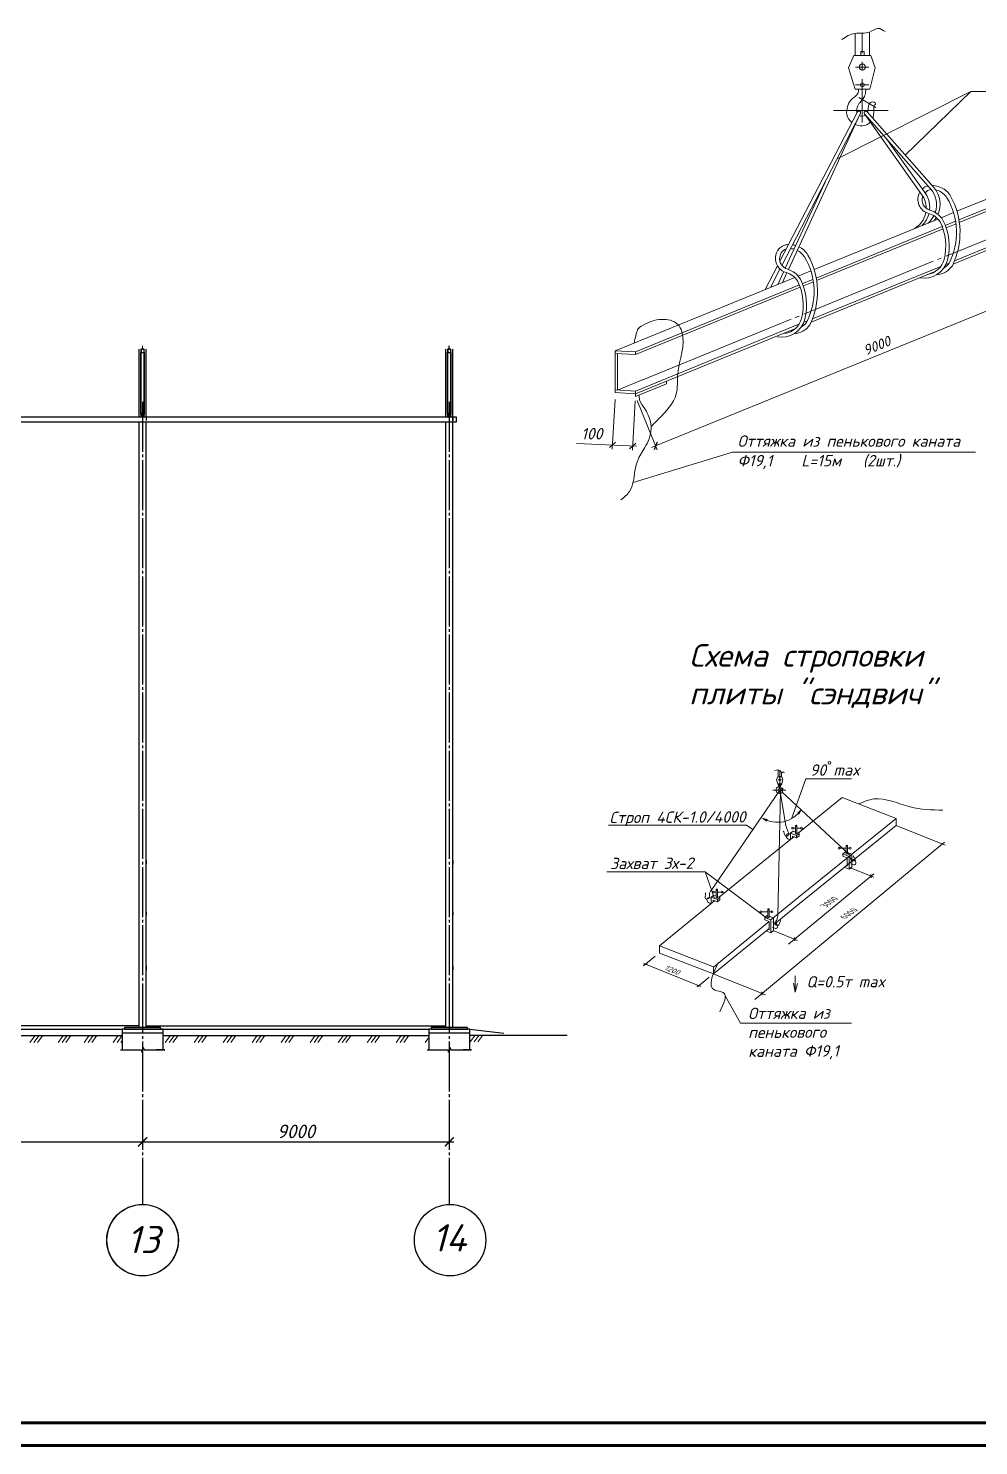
# Model space of a CAD drawing. Header units: millimetres. Extents: x -345369 to 252202, y 74562 to 424723.
# Drawn here: x -39594 to -18678, y 277053 to 308249 of the extents above; entities that cross this region are included whole.
import ezdxf

# ---------------------------------------------------------------- set-up
doc = ezdxf.new("R2010")
doc.units = ezdxf.units.MM
for name, pattern in [('CENTER', [50.8, 31.75, -6.35, 6.35, -6.35]), ('HIDDEN2', [4.7625, 3.175, -1.5875]), ('JIS_08_11', [12.8, 11, -0.6, 0.6, -0.6])]:
    doc.linetypes.add(name, pattern=pattern)
for name, color, linetype, lineweight in [('FUNDAMENT', 30, 'Continuous', 50), ('kolonni', 150, 'Continuous', 35), ('S Stora', 5, 'Continuous', 30), ('колонны', 7, 'Continuous', 60)]:
    doc.layers.add(name, color=color, linetype=linetype, lineweight=lineweight)
doc.layers.add('PAMA', color=7, linetype='Continuous')
doc.layers.add('РАЗМЕРЫ', color=7, linetype='Continuous')
doc.styles.add('1000.', font='isocpeur.TTF', dxfattribs={"height": 1000})
doc.styles.add('700.', font='isocpeur.TTF', dxfattribs={"height": 700})
doc.styles.get("Standard").update_dxf_attribs({"font": 'isocpeur.TTF', "oblique": 15})
doc.dimstyles.new('ss50', dxfattribs={"dimtxt": 125, "dimasz": 150, "dimexe": 100, "dimexo": 100, "dimgap": 31.25, "dimtad": 1, "dimdec": 0, "dimdsep": 46, "dimtxsty": 'Standard', "dimblk": 'OBLIQUE', "dimcen": 125, "dimdle": 100, "dimadec": 0, "dimazin": 0, "dimtfac": 1, "dimtdec": 0, "dimtmove": 1, "dimatfit": 3, "dimfxl": 1, "dimarcsym": 0})

# ---------------------------------------------------------------- blocks, each defined once
blk = doc.blocks.new('54212')
at = {"layer": 'kolonni', "lineweight": 30, "ltscale": 10}
for p, q in [((-100, 45), (-100, -45)), ((-5, 50), (-95, 50)), ((0, -45), (0, 45)), ((-95, -50), (-5, -50))]:
    blk.add_line(p, q, dxfattribs=at)
for points in [[(-95, 40), (-95, -40)], [(-10, 45), (-90, 45)], [(-5, -40), (-5, 40)], [(-90, -45), (-10, -45)]]:
    blk.add_lwpolyline(points, dxfattribs=at)
for centre, start, end in [((-95, 45), 89.3615, 180.6385), ((-90, 40), 89.3615, 180.6385), ((-10, 40), 359.3615, 90.6385), ((-5, 45), 359.3615, 90.6385), ((-95, -45), 179.3615, 270.6385), ((-90, -40), 179.3615, 270.6385), ((-10, -40), 269.3615, 0.6385), ((-5, -45), 269.3615, 0.6385)]:
    blk.add_arc(centre, 5, start, end, dxfattribs=at)
blk = doc.blocks.new('_ArchTick')
at = {"color": 0, "linetype": 'ByBlock', "const_width": 0.15}
blk.add_lwpolyline([(-0.5, -0.5), (0.5, 0.5)], dxfattribs=at)
blk = doc.blocks.new('*D498')
at = {"color": 0, "lineweight": -2, "transparency": 16777216}
for p, q in [((-43929, 283741), (-36979, 283741)), ((-43829, 283743), (-43829, 283641)), ((-37079, 283743), (-37079, 283641))]:
    blk.add_line(p, q, dxfattribs=at)
at = {"layer": 'Defpoints', "color": 0, "transparency": 16777216}
for p in [(-43829, 284111), (-37079, 284111), (-37079, 283741)]:
    blk.add_point(p, dxfattribs=at)
at = {"color": 0, "lineweight": -2, "transparency": 16777216, "xscale": 200, "yscale": 200, "zscale": 200, "rotation": 180}
blk.add_blockref('_ArchTick', (-43829, 283741), dxfattribs=at)
at = {"color": 0, "lineweight": -2, "transparency": 16777216, "xscale": 200, "yscale": 200, "zscale": 200}
blk.add_blockref('_ArchTick', (-37079, 283741), dxfattribs=at)
at = {"color": 0, "transparency": 16777216, "insert": (-40454, 283971), "char_height": 300, "attachment_point": 5}
blk.add_mtext('9000', dxfattribs=at)
blk = doc.blocks.new('*D499')
at = {"color": 0, "lineweight": -2, "transparency": 16777216}
for p, q in [((-37179, 283740), (-30229, 283740)), ((-37079, 283741), (-37079, 283640)), ((-30329, 283741), (-30329, 283640))]:
    blk.add_line(p, q, dxfattribs=at)
at = {"layer": 'Defpoints', "color": 0, "transparency": 16777216}
for p in [(-37079, 284109), (-30329, 284109), (-30329, 283740)]:
    blk.add_point(p, dxfattribs=at)
at = {"color": 0, "lineweight": -2, "transparency": 16777216, "xscale": 200, "yscale": 200, "zscale": 200, "rotation": 180}
blk.add_blockref('_ArchTick', (-37079, 283740), dxfattribs=at)
at = {"color": 0, "lineweight": -2, "transparency": 16777216, "xscale": 200, "yscale": 200, "zscale": 200}
blk.add_blockref('_ArchTick', (-30329, 283740), dxfattribs=at)
at = {"color": 0, "transparency": 16777216, "insert": (-33704, 283970), "char_height": 300, "attachment_point": 5}
blk.add_mtext('9000', dxfattribs=at)
blk = doc.blocks.new('_OBLIQUE')
at = {"color": 0, "linetype": 'ByBlock'}
blk.add_line((-0.5, -0.5), (0.5, 0.5), dxfattribs=at)

msp = doc.modelspace()

# ---------------------------------------------------------------- linework, layer by layer
at = {"lineweight": 15, "ltscale": 10}
for p, q in [((-21398.865491, 308139.061397), (-21398.865491, 307653.787496)), ((-21077.665076, 308168.28396), (-21077.665076, 307653.787496)), ((-21545.445735, 307383.200074), (-21422.597883, 307653.787496)), ((-21422.597883, 307653.787496), (-21048.367203, 307653.787496)), ((-21398.865491, 307653.787496), (-21077.665076, 307653.787496)), ((-21271.274388, 307738.390891), (-21199.613219, 307738.390891)), ((-21271.274388, 307653.787496), (-21271.274388, 307738.390891)), ((-21199.613219, 307738.390891), (-21199.613219, 307653.787496)), ((-21048.367203, 307653.787496), (-20953.496185, 307383.873398)), ((-21394.733572, 306914.217882), (-21545.445735, 307383.200074)), ((-21390.32375, 307397.50568), (-21097.422741, 307397.50568)), ((-21075.666696, 306913.675138), (-20953.496185, 307383.873398)), ((-21390.32375, 307005.307496), (-21097.422741, 307005.307496)), ((-21394.733572, 306914.217882), (-21075.666696, 306913.675138)), ((-21871.873567, 306438.082809), (-20669.952518, 306438.082809)), ((-26674.554077, 301154.14582), (-26232.980164, 301129.517697)), ((-26674.554077, 301094.705529), (-26232.980164, 301070.077406)), ((-26674.554077, 300290.842615), (-26232.980164, 300266.214492)), ((-26674.554077, 300231.402324), (-26232.980164, 300206.774201)), ((-23127.278119, 291708.414062), (-23098.063161, 291772.763581)), ((-23091.436633, 291596.883458), (-23127.278119, 291708.414062)), ((-23098.063161, 291772.763581), (-23009.065808, 291772.763581)), ((-23092.419262, 291925.674913), (-23092.419262, 291772.763581)), ((-23092.419262, 291772.763581), (-23016.033257, 291772.763581)), ((-23090.387915, 291711.816137), (-23020.73191, 291711.816137)), ((-23062.076292, 291772.763581), (-23062.076292, 291792.883465)), ((-23062.076292, 291792.883465), (-23045.034252, 291792.883465)), ((-23054.22626, 291421.877157), (-23054.22626, 291914.14887)), ((-23045.034252, 291792.883465), (-23045.034252, 291772.763581)), ((-23016.033257, 291876.097166), (-23016.033257, 291772.763581)), ((-23015.558014, 291596.754386), (-22986.504137, 291708.574188)), ((-23009.065808, 291772.763581), (-22986.504137, 291708.574188)), ((-23204.907277, 291483.651799), (-22919.07344, 291483.651799)), ((-23091.436633, 291596.883458), (-23015.558014, 291596.754386)), ((-23090.387915, 291618.545858), (-23020.73191, 291618.545858)), ((-26821.571827, 290712.831834), (-23789.267335, 290712.831834)), ((-23789.267335, 290712.831834), (-23646.088164, 290614.490554)), ((-26864.756441, 289685.012801), (-24696.912522, 289685.012801)), ((-24696.912522, 289685.012801), (-24495.225837, 289099.347928)), ((-24696.912522, 289685.012801), (-23317.848093, 288651.231298))]:
    msp.add_line(p, q, dxfattribs=at)
at = {"linetype": 'CENTER', "lineweight": 15, "ltscale": 30}
msp.add_line((-21238.265284, 306178.322652), (-21238.265284, 308144.12175), dxfattribs=at)
at = {"lineweight": 15, "ltscale": 5}
for p, q in [((-18849.286682, 306860.300287), (-21794.533372, 305378.337051)), ((-21346.07992, 306409.151063), (-23052.097478, 303124.265924)), ((-21279.937172, 306373.093903), (-23008.088809, 303032.434408)), ((-21289.568216, 306354.760656), (-22864.158099, 302942.597951)), ((-21356.250932, 306389.769156), (-21357.088687, 306387.954017)), ((-21193.429441, 306368.406822), (-19734.998766, 304718.91929)), ((-21193.429441, 306368.406822), (-19928.684314, 304588.163199)), ((-21133.429004, 306413.958217), (-19659.56873, 304741.690149)), ((-20706.070508, 305817.203054), (-19877.306869, 304659.933491)), ((-22059.179617, 304866.754055), (-22934.517307, 302970.185388)), ((-23106.752382, 303019.02956), (-23376.339565, 302499.947605)), ((-23050.425862, 302950.593396), (-23258.721727, 302547.940328)), ((-19437.917226, 302984.420312), (-19421.342159, 302991.285929)), ((-22968.6247, 302896.285893), (-23099.393731, 302612.952443)), ((-22896.891319, 302871.664512), (-22996.996698, 302654.734477)), ((-22575.20851, 301684.911713), (-22558.633443, 301691.777331)), ((-19414.417098, 290273.187175), (-20493.48184, 290704.370411)), ((-23603.929513, 286871.137121), (-19427.473776, 290335.064708)), ((-22859.496581, 288090.444331), (-20985.326573, 289640.679461)), ((-20983.054016, 289565.012298), (-21517.683918, 289782.103153)), ((-21050.947469, 289627.219416), (-21040.924259, 289553.87256)), ((-22664.976197, 288173.796539), (-23199.606099, 288390.887393)), ((-22732.86965, 288236.003656), (-22722.84644, 288162.656801)), ((-25795.752365, 287824.04246), (-26056.906238, 287613.188863)), ((-26049.659048, 287644.017179), (-25974.056774, 287656.993636)), ((-24795.425906, 287156.535323), (-26048.753333, 287665.459199)), ((-24607.187741, 287365.821882), (-24868.341615, 287154.968285)), ((-23369.728663, 286974.875679), (-24521.781302, 287441.474876)), ((-24881.207181, 287169.557719), (-24805.604907, 287182.534177)), ((-23449.687063, 287039.207803), (-23439.663853, 286965.860947)), ((-21475.978903, 286355.403087), (-23916.35855, 286355.403087))]:
    msp.add_line(p, q, dxfattribs=at)
at = {"lineweight": 15}
for p, q in [((-21315.386272, 306728.537998), (-20938.775758, 306508.25296)), ((-19155.807261, 304222.091476), (-16399.923569, 305346.600867)), ((-19112.13569, 304035.103482), (-15958.349656, 305321.972743)), ((-19103.432515, 303979.21443), (-15958.349656, 305262.532452)), ((-19501.452917, 304081.054397), (-19228.240591, 304192.535817)), ((-19394.349607, 303237.754431), (-16727.0266, 304326.127564)), ((-19238.658569, 303060.733654), (-15958.349656, 304399.229248)), ((-19207.65678, 303132.8239), (-15958.177578, 304458.739753)), ((-22298.297905, 302939.83118), (-19574.261916, 304051.34545)), ((-22252.657031, 302753.646739), (-19479.858857, 303885.057906)), ((-19411.329276, 303913.020682), (-19183.911683, 304005.816042)), ((-19392.490049, 303861.26754), (-19175.521185, 303949.799405)), ((-22243.358024, 302698.00081), (-19461.465129, 303833.122982)), ((-22524.336022, 301960.596354), (-19677.838392, 303122.07981)), ((-22335.864543, 301856.391583), (-19513.460191, 303008.04403)), ((-19586.834991, 303159.212792), (-19502.206247, 303193.744662)), ((-19398.486441, 303054.957861), (-19327.270956, 303084.016592)), ((-26674.554077, 301154.14582), (-22725.121247, 302765.670399)), ((-26232.980164, 301129.517697), (-22623.653173, 302602.26566)), ((-22651.062993, 302795.889091), (-22370.925532, 302910.196239)), ((-22555.245126, 302630.178845), (-22324.382254, 302724.380015)), ((-22535.673339, 302578.724616), (-22315.318329, 302668.638163)), ((-22365.304404, 301784.938666), (-19620.126439, 302905.079697)), ((-26232.980164, 301070.077406), (-22604.49109, 302550.644256)), ((-26232.980164, 300266.214492), (-22632.35436, 301735.412028)), ((-26065.845799, 300515.520492), (-22806.853505, 301845.318062)), ((-22718.753935, 301881.266167), (-22629.773553, 301917.573677)), ((-22562.90949, 301704.307986), (-22514.145151, 301724.205763)), ((-22525.615664, 301778.965631), (-22452.258445, 301808.898274)), ((-26232.980164, 300206.774201), (-22707.556791, 301645.286174)), ((-26623.457747, 300287.992794), (-26059.756436, 300518.005192)), ((-26232.980164, 300148.314672), (-25549.403419, 300427.240982)), ((-24098.449231, 298922.752241), (-26285.489096, 298252.050203)), ((-23072.566722, 291552.726154), (-22983.003411, 291500.339254)), ((-22648.277282, 290535.008514), (-21679.388774, 291317.281525)), ((-21679.388774, 291317.281525), (-20493.459847, 290860.077072)), ((-22648.321383, 289120.258707), (-20493.459847, 290860.077072)), ((-22831.396914, 290387.159155), (-22747.65485, 290454.771843)), ((-22819.311471, 290533.028722), (-22763.083412, 290579.26907)), ((-22819.311471, 290533.028722), (-22684.246477, 290480.957881)), ((-22819.311471, 290533.028722), (-22819.311471, 290396.916847)), ((-22777.394353, 290466.237144), (-22777.394353, 290430.760401)), ((-22777.394353, 290466.237144), (-22684.246477, 290430.326372)), ((-22763.083412, 290579.26907), (-22712.397664, 290559.728481)), ((-22711.65689, 290647.095144), (-22752.523406, 290647.095144)), ((-22712.397664, 290700.078909), (-22712.397664, 290526.44621)), ((-22684.246477, 290480.957881), (-22628.018418, 290527.198229)), ((-22684.246477, 290480.957881), (-22684.246477, 290430.326372)), ((-22684.246477, 290430.326372), (-22628.018418, 290476.56672)), ((-22682.936953, 290700.078909), (-22682.936953, 290526.44621)), ((-22682.936953, 290647.095144), (-22642.070437, 290647.095144)), ((-22682.936953, 290548.370661), (-22628.018418, 290527.198229)), ((-22595.750958, 290647.095144), (-22682.196179, 290647.095144)), ((-22629.048002, 288980.038225), (-20493.459847, 290704.361504)), ((-22628.018418, 290527.198229), (-22628.018418, 290476.56672)), ((-23266.722987, 290035.680286), (-22777.394353, 290430.760401)), ((-21933.475347, 289697.41981), (-21356.613856, 290163.17327)), ((-21730.214492, 290205.6127), (-21595.607617, 290205.6127)), ((-21595.607617, 290258.596464), (-21595.607617, 290084.963765)), ((-21566.146907, 290258.596464), (-21566.146907, 290084.963765)), ((-21566.146907, 290205.6127), (-21525.28039, 290205.6127)), ((-21356.613856, 290163.17327), (-21447.538859, 290089.761133)), ((-24391.724146, 289127.363141), (-23266.722987, 290035.680286)), ((-21865.155523, 289596.838706), (-21356.613856, 290007.457678)), ((-21664.038491, 290076.710171), (-21607.810432, 290122.950519)), ((-21664.038491, 290076.710171), (-21528.973496, 290024.639329)), ((-21664.038491, 290076.710171), (-21664.038491, 290026.078662)), ((-21664.038491, 290026.078662), (-21570.890615, 289990.167889)), ((-21607.810432, 290122.950519), (-21595.607617, 290118.246037)), ((-21595.340198, 289818.067126), (-21570.890615, 289808.641217)), ((-21570.890615, 289990.167889), (-21570.890615, 289808.641217)), ((-21566.146907, 290106.888216), (-21472.745437, 290070.879678)), ((-21528.973496, 290024.639329), (-21528.973496, 289741.849639)), ((-21472.745437, 290070.879678), (-21472.745437, 289788.089987)), ((-21447.538859, 289934.045542), (-21356.613856, 290007.457678)), ((-21637.464045, 289783.675385), (-21528.973496, 289741.849639)), ((-21528.757013, 289742.027669), (-21472.528954, 289788.268017)), ((-24455.103753, 289239.449771), (-24495.970269, 289239.449771)), ((-24455.844527, 289292.433535), (-24455.844527, 289118.800837)), ((-24426.383817, 289292.433535), (-24426.383817, 289118.800837)), ((-24426.383817, 289239.449771), (-24385.5173, 289239.449771)), ((-24339.197821, 289239.449771), (-24425.643043, 289239.449771)), ((-25702.191666, 288052.254305), (-24491.101714, 289047.126469)), ((-24562.758335, 289125.383349), (-24506.530275, 289171.623697)), ((-24562.758335, 289125.383349), (-24562.758335, 288989.271473)), ((-24562.758335, 289125.383349), (-24427.69334, 289073.312508)), ((-24520.841216, 289058.591771), (-24427.69334, 289022.680999)), ((-24520.841216, 289058.591771), (-24520.841216, 289023.115027)), ((-24506.530275, 289171.623697), (-24455.844527, 289152.083108)), ((-24427.69334, 289073.312508), (-24371.465281, 289119.552856)), ((-24427.69334, 289073.312508), (-24427.69334, 289022.680999)), ((-24427.69334, 289022.680999), (-24371.465281, 289068.921347)), ((-24426.383817, 289140.725287), (-24371.465281, 289119.552856)), ((-24371.465281, 289119.552856), (-24371.465281, 289068.921347)), ((-23250.315595, 288625.195877), (-22648.321383, 289120.258707)), ((-23194.087536, 288518.71537), (-22629.048002, 288980.038225)), ((-24516.262739, 287584.11714), (-23292.232714, 288590.724438)), ((-23451.556591, 288806.169248), (-23316.949716, 288806.169248)), ((-23385.38059, 288677.266719), (-23329.152531, 288723.507067)), ((-23385.38059, 288677.266719), (-23385.38059, 288626.63521)), ((-23385.38059, 288677.266719), (-23250.315595, 288625.195877)), ((-23385.38059, 288626.63521), (-23292.232714, 288590.724438)), ((-23329.152531, 288723.507067), (-23316.949716, 288718.802585)), ((-23316.949716, 288859.153012), (-23316.949716, 288685.520314)), ((-23292.232714, 288590.724438), (-23292.232714, 288409.197765)), ((-23287.489006, 288859.153012), (-23287.489006, 288685.520314)), ((-23287.489006, 288806.169248), (-23246.622489, 288806.169248)), ((-23287.489006, 288707.444764), (-23194.087536, 288671.436226)), ((-23250.315595, 288625.195877), (-23250.315595, 288342.406187)), ((-23194.087536, 288671.436226), (-23194.087536, 288388.646536)), ((-24516.262739, 287439.234019), (-23292.232714, 288438.585377)), ((-23358.806144, 288384.231933), (-23250.315595, 288342.406187)), ((-23316.682297, 288418.623674), (-23292.232714, 288409.197765)), ((-23250.099112, 288342.584217), (-23193.871053, 288388.824565)), ((-25702.191666, 288052.254305), (-25702.191666, 287896.438472)), ((-25702.191666, 288052.254305), (-24516.262739, 287595.049852)), ((-25702.191666, 287896.438472), (-24516.262739, 287439.234019)), ((-24516.262739, 287595.049852), (-24516.262739, 287439.234019))]:
    msp.add_line(p, q, dxfattribs=at)
at = {"linetype": 'Continuous', "lineweight": 15, "ltscale": 10}
for p, q in [((-18849.286682, 306860.300287), (-20292.11861, 305459.392487)), ((-15159.99356, 306860.300287), (-18849.286682, 306860.300287)), ((-18746.264254, 298922.752241), (-24098.449231, 298922.752241))]:
    msp.add_line(p, q, dxfattribs=at)
at = {"lineweight": 15, "ltscale": 100}
for p, q in [((-25875.500403, 299022.090432), (-15425.877113, 303285.949445)), ((-26675.636946, 301094.765924), (-26675.636946, 300290.903011)), ((-26674.554077, 301094.705529), (-26674.554077, 301154.14582)), ((-26623.457747, 301091.855708), (-26623.457747, 300287.992794)), ((-26232.980164, 301070.077406), (-26232.980164, 301129.517697)), ((-25549.403419, 300427.240982), (-25549.403419, 300485.700511)), ((-26674.554077, 300231.402324), (-26674.554077, 300290.842615)), ((-26232.980164, 300206.774201), (-26232.980164, 300266.214492)), ((-26232.980164, 300148.314672), (-26232.980164, 300206.774201)), ((-26679.816495, 300078.589433), (-26740.594123, 298988.867136)), ((-26238.242581, 300053.96131), (-26299.020209, 298964.239012)), ((-26197.278181, 300060.818281), (-25752.302029, 298970.296024)), ((-27527.954528, 299113.111039), (-26199.40443, 299053.329957))]:
    msp.add_line(p, q, dxfattribs=at)
at = {"lineweight": 35}
for p, q in [((-37116.729122, 299759.897142), (-37116.729122, 301115.198891)), ((-37041.729122, 299748.359209), (-37041.729122, 301115.282469)), ((-30366.729122, 299759.897142), (-30366.729122, 301115.198891)), ((-30291.729122, 299748.359209), (-30291.729122, 301115.282469))]:
    msp.add_line(p, q, dxfattribs=at)
at = {"lineweight": 20}
for p, q in [((-37079.229122, 301186.49068), (-37079.229122, 301257.74068)), ((-30329.229122, 301186.49068), (-30329.229122, 301257.74068))]:
    msp.add_line(p, q, dxfattribs=at)
at = {"lineweight": 25}
msp.add_line((-30329.229122, 301186.49068), (-30329.229122, 301257.74068), dxfattribs=at)
at = {"ltscale": 10}
for p, q in [((-37115.791622, 300487.524928), (-37115.791622, 300412.524928)), ((-30366.729122, 300487.524928), (-30366.729122, 300412.524928))]:
    msp.add_line(p, q, dxfattribs=at)
at = {"lineweight": 15, "ltscale": 0.1}
for p, q in [((-22480.120827, 291729.523697), (-22797.778288, 290853.255217)), ((-21476.428205, 291729.523697), (-22480.120827, 291729.523697)), ((-23423.922855, 290859.471353), (-23325.258436, 290833.034301)), ((-23423.922855, 290859.471353), (-23347.335272, 290799.540584)), ((-22583.318412, 291049.673749), (-22660.911504, 290978.420978)), ((-22583.318412, 291049.673749), (-22637.469754, 290955.880872))]:
    msp.add_line(p, q, dxfattribs=at)
at = {"lineweight": 15, "ltscale": 50}
for p, q in [((-23067.564296, 291456.787581), (-24568.543877, 289271.448813)), ((-23040.72552, 291457.392461), (-23100.769084, 288713.516811)), ((-22922.845734, 290698.265554), (-23041.835373, 291406.67433)), ((-23002.432411, 291438.388083), (-21531.946184, 290074.560877)), ((-22716.216984, 287038.405323), (-22716.216984, 287392.487178)), ((-22716.216984, 287038.405323), (-22756.006605, 287229.875972)), ((-22667.621215, 287227.097743), (-22716.216984, 287038.405323))]:
    msp.add_line(p, q, dxfattribs=at)
at = {"lineweight": 15, "ltscale": 0.2}
msp.add_line((-20493.459847, 290860.077072), (-20493.448815, 290704.370411), dxfattribs=at)
at = {"lineweight": 15, "ltscale": 80}
for p, q in [((-22847.53953, 290518.812696), (-22819.311471, 290507.930093)), ((-22844.051257, 290397.356307), (-22826.92861, 290390.766829)), ((-21496.131001, 289981.087985), (-21449.557063, 289963.132599)), ((-21492.642728, 289859.631596), (-21444.494743, 289841.10233)), ((-24590.986393, 289111.167323), (-24562.758335, 289100.28472)), ((-24587.498121, 288989.710934), (-24570.375473, 288983.121455)), ((-23217.4731, 288581.644533), (-23170.899162, 288563.689147)), ((-23213.984827, 288460.188144), (-23165.836842, 288441.658878))]:
    msp.add_line(p, q, dxfattribs=at)
at = {"lineweight": 15, "ltscale": 0.3}
msp.add_line((-23916.35855, 286355.403087), (-24257.359529, 286956.192078), dxfattribs=at)
at = {"lineweight": 30}
for p, q in [((-37154.229122, 286292.318705), (-43754.229122, 286292.318705)), ((-43529.229122, 286217.318705), (-37529.229122, 286217.318705)), ((-43379.229122, 286078.423426), (-37529.229122, 286078.423426)), ((-37379.229122, 286217.318705), (-37378.291622, 286217.318705)), ((-37379.229122, 286217.318705), (-37378.291622, 286217.318705)), ((-37003.291622, 286292.318705), (-30404.229122, 286292.318705)), ((-36778.291622, 286217.318705), (-32878.291622, 286217.318705)), ((-36778.291622, 286217.318705), (-30779.229122, 286217.318705)), ((-36629.229122, 286078.423426), (-30779.229122, 286078.423426)), ((-29879.229122, 286091.461588), (-27735.932477, 286091.461588))]:
    msp.add_line(p, q, dxfattribs=at)
at = {"color": 1, "linetype": 'JIS_08_11', "ltscale": 100}
for points in [[(-37079.229122, 300027.149453), (-37079.229122, 282368.637969)], [(-30329.229122, 300027.149453), (-30329.229122, 282368.637969)]]:
    msp.add_lwpolyline(points, dxfattribs=at)
at = {"lineweight": 25}
msp.add_lwpolyline([(-58674.613003, 299698.375944), (-30179.229122, 299698.375944), (-30179.229122, 299580.958831), (-58674.613003, 299580.958831)], dxfattribs=at)
at = {"lineweight": 30}
for points in [[(-37529.229122, 286142.318705), (-36629.229122, 286142.318705), (-36629.229122, 286217.318705), (-37529.229122, 286217.318705)], [(-30779.229122, 286142.318705), (-29879.229122, 286142.318705), (-29879.229122, 286217.318705), (-30779.229122, 286217.318705)]]:
    msp.add_lwpolyline(points, close=True, dxfattribs=at)
for points in [[(-36629.229122, 285767.318705), (-36629.229122, 286217.318705), (-37529.229122, 286217.318705), (-37529.229122, 285767.318705)], [(-36780.166622, 286217.318705), (-37380.166622, 286217.318705)], [(-36780.166622, 286217.318705), (-37380.166622, 286217.318705)], [(-36780.166622, 286217.318705), (-37380.166622, 286217.318705)], [(-36779.229122, 286217.318705), (-37379.229122, 286217.318705)], [(-36779.229122, 286217.318705), (-37379.229122, 286217.318705)], [(-36779.229122, 286217.318705), (-37379.229122, 286217.318705)], [(-36778.291622, 286217.318705), (-37378.291622, 286217.318705)], [(-36778.291622, 286217.318705), (-37378.291622, 286217.318705)], [(-36778.291622, 286217.318705), (-37378.291622, 286217.318705)], [(-29879.229122, 285767.318705), (-29879.229122, 286217.318705), (-30779.229122, 286217.318705), (-30779.229122, 285767.318705)], [(-30029.229122, 286217.318705), (-30629.229122, 286217.318705)]]:
    msp.add_lwpolyline(points, dxfattribs=at)
for points in [[(-37566.729122, 285767.318705), (-37110.166622, 285767.318705), (-37093.291622, 285711.068705), (-37065.166622, 285823.568705), (-37048.291622, 285767.318705), (-36591.729122, 285767.318705)], [(-30816.729122, 285767.318705), (-30360.166622, 285767.318705), (-30343.291622, 285711.068705), (-30315.166622, 285823.568705), (-30298.291622, 285767.318705), (-29841.729122, 285767.318705)]]:
    msp.add_lwpolyline(points)
at = {"lineweight": 15, "ltscale": 10}
for centre, radius in [((-21238.265284, 307397.50568), 65.913856), ((-21238.265284, 307005.307496), 42.570022), ((-23054.22626, 291711.816137), 15.675248), ((-23054.22626, 291618.545858), 10.123754)]:
    msp.add_circle(centre, radius, dxfattribs=at)
at = {"lineweight": 15, "ltscale": 0.1}
msp.add_circle((-21962.17541, 292082.033051), 28.087264, dxfattribs=at)
at = {"lineweight": 15}
for centre in [(-22772.243907, 290647.095144), (-22576.030457, 290647.095144), (-24515.690771, 289239.449771), (-24319.47732, 289239.449771)]:
    msp.add_circle(centre, 19.720501, dxfattribs=at)
at = {"lineweight": 15, "ltscale": 0.2}
for centre in [(-21749.934993, 290205.6127), (-21505.559889, 290205.6127), (-23471.277092, 288806.169248), (-23226.901988, 288806.169248)]:
    msp.add_circle(centre, 19.720501, dxfattribs=at)
at = {"color": 0, "linetype": 'ByBlock', "lineweight": 25}
for centre in [(-37081.104122, 281576.623382), (-37081.104122, 281576.623382), (-37077.354122, 281576.623382), (-30311.260136, 281576.623382), (-30311.260136, 281576.623382)]:
    msp.add_circle(centre, 786.312554, dxfattribs=at)
at = {"lineweight": 15, "ltscale": 5}
for centre, radius, start, end in [((-21312.656114, 306391.768979), 37.673434, 330.2834595767, 152.5232672032), ((-21163.874453, 306391.768979), 37.673434, 36.0852962527, 218.3251038354), ((-19706.751586, 304313.954211), 477.128119, 81.4734500107, 89.5600954236), ((-19706.751586, 304313.954211), 477.128119, 63.8064318861, 81.4734500107), ((-19699.204494, 304483.575483), 316.663782, 148.9351390946, 256.3313337294), ((-20342.814713, 304288.719039), 511.048718, 0.2178648565, 35.8694623002), ((-19691.500112, 304472.115421), 229.348639, 159.1508904906, 254.8929857498), ((-19699.204494, 304483.575483), 316.663782, 111.041006004, 133.251383193), ((-20313.8139, 304309.665094), 559.666273, 354.1216356313, 38.7447678458), ((-19691.500112, 304472.115421), 229.348639, 96.9880679798, 135.8780896722), ((-19706.751586, 304313.954211), 477.128119, 100.2938842855, 102.8541391997), ((-20144.731768, 304369.467325), 538.514446, 341.2949772775, 40.4601079149), ((-20070.59144, 304382.076666), 546.133249, 335.2905382004, 41.1834469142), ((-19710.335674, 304302.073496), 400.258522, 74.6178574082, 77.1166550544), ((-19710.335674, 304302.073496), 400.258522, 32.9948499263, 74.6178574082), ((-19706.751586, 304313.954211), 477.128119, 30.8596924554, 63.8064318861), ((-20636.255739, 303759.638779), 1473.06025, 332.4517105798, 31.0780279587), ((-20746.6626, 303751.948933), 1658.87152, 334.0088597306, 29.0989825289), ((-20342.814713, 304288.719039), 511.048718, 295.6154868202, 349.9711699182), ((-20313.8139, 304309.665094), 559.666273, 314.28923777, 346.0579655613), ((-20340.831854, 304289.727706), 508.850998, 343.1299780171, 349.8343757433), ((-19909.437114, 303736.173667), 460.082239, 33.4392288858, 72.8843529689), ((-19919.022218, 303734.885084), 542.399589, 32.9474685607, 71.9846768282), ((-20144.731768, 304369.467325), 538.514446, 310.9035281505, 333.0821972173), ((-20070.59144, 304382.076666), 546.133249, 317.5015439133, 327.2444632495), ((-20594.462492, 303461.075422), 1192.519355, 345.5245635544, 26.3137533868), ((-20575.889694, 303459.790802), 1249.647266, 345.3914476755, 27.1421706785), ((-22836.495778, 303184.066884), 316.663782, 111.041006004, 256.3313337294), ((-22821.565214, 303178.283576), 236.776331, 111.9219748366, 253.5626972054), ((-22844.04287, 303014.445612), 477.128119, 92.0968866209, 102.8541391997), ((-22847.626957, 303002.564897), 400.258522, 74.6178574082, 85.6240479852), ((-22844.04287, 303014.445612), 477.128119, 72.8850344791, 81.4734500107), ((-22847.626957, 303002.564897), 400.258522, 32.9948499263, 63.7801157616), ((-22844.04287, 303014.445612), 477.128119, 30.8596924554, 63.8064318861), ((-23883.953883, 302452.440334), 1658.87152, 334.0088597306, 29.0989825289), ((-23056.313502, 302435.376485), 542.399589, 32.9474685607, 71.9846768282), ((-23773.547022, 302460.13018), 1473.06025, 332.4517105798, 31.0780279587), ((-19873.304967, 303274.093644), 522.946579, 258.6367228855, 345.664512169), ((-19873.304967, 303274.093644), 447.516101, 278.5084585586, 345.664512169), ((-19636.087865, 303284.738677), 460.730083, 273.8305133154, 325.6808509237), ((-19558.169543, 303225.729032), 271.450366, 295.8144747837, 327.1176287822), ((-23046.728397, 302436.665068), 460.082239, 33.4392288858, 72.8843529689), ((-23731.753776, 302161.566823), 1192.519355, 345.5245635544, 26.3137533868), ((-23713.180977, 302160.282203), 1249.647266, 345.3914476755, 27.1421706785), ((-23010.596251, 301974.585046), 522.946579, 258.6367228855, 345.664512169), ((-23010.596251, 301974.585046), 447.516101, 278.5084585586, 345.664512169), ((-22773.379149, 301985.230078), 460.730083, 273.8305133154, 325.6808509237), ((-22695.460827, 301926.220433), 271.450366, 295.8144747837, 327.1176287822)]:
    msp.add_arc(centre, radius, start, end, dxfattribs=at)
at = {"lineweight": 15, "ltscale": 0.1}
msp.add_arc((-23105.409551, 291404.431323), 631.214777, 238.6359839021, 325.8041439538, dxfattribs=at)
at = {"lineweight": 15, "ltscale": 80}
for centre, major_axis in [((-22851.093181, 290459.511292), (50.795106, -50.795106)), ((-21442.515138, 289900.977614), (-50.795106, 50.795106)), ((-24594.540045, 289051.865918), (50.795106, -50.795106)), ((-23163.857238, 288501.534162), (-50.795106, 50.795106))]:
    msp.add_ellipse(centre, major_axis=major_axis, ratio=0.7409678341, start_param=2.1610054808, end_param=5.4617042082, dxfattribs=at)
at = {"lineweight": 15}
for centre in [(-22697.667309, 290700.078909), (-21580.877262, 290258.596464), (-24441.114172, 289292.433535), (-23302.219361, 288859.153012)]:
    msp.add_ellipse(centre, major_axis=(14.730355, 0), ratio=0.6163488017, dxfattribs=at)
for centre in [(-22697.667309, 290526.44621), (-21580.877262, 290084.963765), (-24441.114172, 289118.800837), (-23302.219361, 288685.520314)]:
    msp.add_ellipse(centre, major_axis=(14.730355, 0), ratio=0.6163488017, start_param=3.1415926536, end_param=6.2831853072, dxfattribs=at)
at = {"lineweight": 15, "ltscale": 50}
msp.add_spline([(-21689.210744, 308006.509324), (-21398.865491, 308139.061397), (-21077.665076, 308168.28396), (-20887.955855, 308249.167412), (-20738.486085, 308177.976776)], degree=3, dxfattribs=at)
at = {"lineweight": 15, "ltscale": 10}
for points in [[(-21565.907794, 306529.471884), (-21485.753206, 306674.768131), (-21335.655745, 306817.427701), (-21322.196944, 306913.675138)], [(-21305.446152, 306600.109941), (-21238.265284, 306679.509313), (-21180.522481, 306775.455103), (-21159.191429, 306913.675138)], [(-20984.721817, 306508.25296), (-20981.178874, 306533.250026), (-20947.279291, 306595.637635), (-20977.312657, 306625.849695), (-21089.683695, 306581.850608), (-21107.106489, 306503.735859)], [(-23163.777122, 291914.14887), (-23054.22626, 291914.14887), (-23016.033257, 291876.097166), (-22992.502471, 291869.792111), (-22976.587896, 291878.980395), (-22951.575344, 291872.278302)], [(-23132.144286, 291505.385415), (-23135.49845, 291462.728432), (-23095.994829, 291413.664034), (-23020.698267, 291416.25188), (-22997.766591, 291449.7542), (-22993.930035, 291500.339254)], [(-23132.144286, 291505.385415), (-23113.08239, 291539.938919), (-23077.38709, 291573.865383), (-23074.186396, 291596.754386)], [(-23070.202821, 291522.184144), (-23083.102226, 291492.986281), (-23076.163248, 291461.969778), (-23037.834879, 291458.932133), (-23023.034842, 291499.265023)], [(-23070.202821, 291522.184144), (-23054.22626, 291541.066439), (-23040.494204, 291563.883706), (-23035.421378, 291596.754386)], [(-22993.930035, 291500.339254), (-22993.087473, 291506.28391), (-22985.025672, 291521.120567), (-22992.168032, 291528.305422), (-23018.891455, 291517.841817), (-23023.034842, 291499.265023)]]:
    msp.add_spline(points, degree=3, dxfattribs=at)
for points, knots in [([(-21565.907794, 306529.471884), (-21578.271912, 306468.660627), (-21604.84358, 306337.971439), (-21525.241632, 306221.427603), (-21466.720603, 306176.861081)], [0, 0, 0, 0, 4.3937665946, 9.4426233097, 9.4426233097, 9.4426233097, 9.4426233097]), ([(-21305.446152, 306600.109941), (-21328.260543, 306561.808933), (-21365.25318, 306499.705356), (-21364.907803, 306416.902744), (-21356.21104, 306389.643899)], [0, 0, 0, 0, 3.2777534706, 5.3147481767, 5.3147481767, 5.3147481767, 5.3147481767]), ([(-21009.039963, 306272.824199), (-21006.010878, 306280.321425), (-20978.82228, 306355.861633), (-20981.928034, 306436.086566), (-20984.721817, 306508.25296)], [22.185632406, 22.185632406, 22.185632406, 22.185632406, 22.7673302771, 27.9765913414, 27.9765913414, 27.9765913414, 27.9765913414]), ([(-21391.652561, 306133.542169), (-21293.880886, 306092.684033), (-21158.200873, 306096.893157), (-21073.569035, 306174.144664), (-21063.155003, 306185.56036)], [11.4160293785, 11.4160293785, 11.4160293785, 11.4160293785, 18.5984232643, 19.7157729034, 19.7157729034, 19.7157729034, 19.7157729034]), ([(-21302.924796, 306328.656931), (-21261.540344, 306309.741081), (-21204.27531, 306312.081794), (-21169.033283, 306334.330567), (-21168.88049, 306334.427664)], [7.3327350987, 7.3327350987, 7.3327350987, 7.3327350987, 10.4895257385, 10.5033091646, 10.5033091646, 10.5033091646, 10.5033091646])]:
    msp.add_open_spline(points, degree=3, knots=knots, dxfattribs=at)
msp.add_open_spline([(-21122.945227, 306402.063137), (-21113.815464, 306432.473607), (-21110.460976, 306468.104733), (-21107.106489, 306503.735859)], degree=3, dxfattribs=at)
at = {"lineweight": 15}
for points, knots in [([(-25886.348767, 299487.622711), (-25831.653593, 299542.154551), (-25619.209603, 299753.964131), (-25272.02194, 300111.197735), (-25349.784066, 300816.098576), (-25083.48103, 301338.776417), (-25318.279336, 301806.566844), (-25696.15261, 301882.175843), (-25980.163045, 301768.594447), (-26182.618548, 301645.465181), (-26201.254759, 301580.495592), (-26262.662502, 301322.21385)], [0, 0, 0, 0, 742.9558917235, 2885.7484955195, 4289.7275773529, 7250.3116484526, 7828.9102629026, 9002.6262767018, 10414.4607546011, 10813.4892791364, 11098.1474045053, 11098.1474045053, 11098.1474045053, 11098.1474045053]), ([(-26147.207578, 300183.313274), (-26150.005278, 300144.793821), (-26149.608918, 300030.890015), (-25977.193862, 299829.521593), (-25834.505993, 299481.806254), (-25966.480177, 299077.400142), (-26183.117428, 298796.847087), (-26261.627171, 298444.631841), (-26286.894785, 298088.457115), (-26479.963413, 297928.82921), (-26550.080211, 297870.857089)], [187.8785758284, 187.8785758284, 187.8785758284, 187.8785758284, 547.0695387981, 1273.7620876357, 2577.7988387142, 3968.6420256628, 5075.039370902, 5915.411685157, 7390.1934361029, 8231.2299306477, 8231.2299306477, 8231.2299306477, 8231.2299306477])]:
    msp.add_open_spline(points, degree=3, knots=knots, dxfattribs=at)
at = {"lineweight": 15, "ltscale": 0.1}
for points in [[(-21319.095445, 291178.379681), (-20980.142508, 291286.890268), (-20188.664428, 291112.302448), (-19466.08627, 291040.226989)], [(-24410.479253, 287685.876367), (-24483.185712, 287081.371965), (-24303.585164, 287028.859813), (-24376.678889, 286600.622796)]]:
    msp.add_spline(points, degree=3, dxfattribs=at)
at = {"lineweight": 15, "ltscale": 80}
for points in [[(-22922.845734, 290698.265554), (-22894.428762, 290618.017643), (-22878.734073, 290577.750069), (-22860.612888, 290546.3416), (-22855.304027, 290516.093027), (-22874.549434, 290479.865171), (-22915.177709, 290467.595593), (-22952.406328, 290511.339692), (-22966.749237, 290561.572108), (-22981.071917, 290578.738773)], [(-21531.946184, 290074.560877), (-21512.189547, 290040.425271), (-21500.808225, 289974.084263), (-21476.570131, 289929.393465), (-21431.024969, 289923.587917), (-21408.600138, 289934.200209), (-21397.616242, 289970.665063), (-21408.997565, 289996.446687), (-21433.280369, 290015.404098), (-21432.520289, 290037.397646)], [(-24568.543877, 289271.448813), (-24599.633814, 289217.175733), (-24604.443921, 289174.226185), (-24602.989412, 289137.994242), (-24612.341631, 289108.741958), (-24646.215171, 289085.602672), (-24687.892838, 289093.613374), (-24700.53635, 289149.646024), (-24689.899594, 289200.791641), (-24694.607112, 289222.647368)], [(-23100.769084, 288713.516811), (-23114.664562, 288650.992053), (-23130.771117, 288610.887444), (-23149.213247, 288579.666343), (-23154.831838, 288549.473768), (-23135.95873, 288513.050574), (-23095.458336, 288500.365253), (-23057.783352, 288543.72551), (-23042.926379, 288593.808291), (-23028.428515, 288610.827265)]]:
    msp.add_spline(points, degree=3, dxfattribs=at)
at = {"layer": 'FUNDAMENT', "lineweight": 25, "ltscale": 10}
for points in [[(-36588.720594, 285767.318705), (-36776.220594, 285767.318705)], [(-29838.720594, 285767.318705), (-30026.220594, 285767.318705)]]:
    msp.add_lwpolyline(points, dxfattribs=at)
at = {"layer": 'kolonni', "lineweight": 30, "ltscale": 10}
for p, q in [((-37154.229122, 299695.524928), (-37154.229122, 301186.49068)), ((-37004.229122, 299695.524928), (-37004.229122, 301186.49068)), ((-30404.229122, 299695.524928), (-30404.229122, 301186.49068)), ((-30254.229122, 286254.818705), (-30254.229122, 301186.49068)), ((-37155.166622, 299695.524928), (-37005.166622, 299695.524928)), ((-37155.166622, 299695.524928), (-37005.166622, 299695.524928)), ((-37155.166622, 299695.524928), (-37005.166622, 299695.524928)), ((-37155.166622, 286254.818705), (-37155.166622, 299578.107815)), ((-37155.166622, 286254.818705), (-37155.166622, 299578.107815)), ((-37155.166622, 286254.818705), (-37155.166622, 299578.107815)), ((-37154.229122, 299695.524928), (-37004.229122, 299695.524928)), ((-37154.229122, 299695.524928), (-37004.229122, 299695.524928)), ((-37154.229122, 299695.524928), (-37004.229122, 299695.524928)), ((-37154.229122, 286254.818705), (-37154.229122, 299578.107815)), ((-37153.291622, 299695.524928), (-37003.291622, 299695.524928)), ((-37153.291622, 299695.524928), (-37003.291622, 299695.524928)), ((-37153.291622, 299695.524928), (-37003.291622, 299695.524928)), ((-37004.229122, 286254.818705), (-37004.229122, 299578.107815)), ((-37003.291622, 286254.818705), (-37003.291622, 299578.107815)), ((-37003.291622, 286254.818705), (-37003.291622, 299578.107815)), ((-37003.291622, 286254.818705), (-37003.291622, 299578.107815)), ((-30404.229122, 299695.524928), (-30254.229122, 299695.524928)), ((-30404.229122, 286254.818705), (-30404.229122, 299578.107815)), ((-30404.229122, 286254.818705), (-30404.229122, 299578.107815)), ((-30254.229122, 286254.818705), (-30254.229122, 299695.524928))]:
    msp.add_line(p, q, dxfattribs=at)
at = {"layer": 'PAMA', "ltscale": 10}
for p, q in [((-37115.791622, 299879.274928), (-37115.791622, 300562.524928)), ((-37115.791622, 299879.274928), (-37115.791622, 300562.524928)), ((-37115.791622, 300487.524928), (-37115.791622, 300412.524928)), ((-37115.791622, 300487.524928), (-37115.791622, 300412.524928)), ((-37115.791622, 300487.524928), (-37115.791622, 300412.524928)), ((-37042.666622, 299879.274928), (-37042.666622, 300562.524928)), ((-37042.666622, 299879.274928), (-37042.666622, 300562.524928)), ((-37042.666622, 299879.274928), (-37042.666622, 300562.524928)), ((-30366.729122, 299879.274928), (-30366.729122, 300562.524928)), ((-30366.729122, 300487.524928), (-30366.729122, 300412.524928)), ((-30291.729122, 299879.274928), (-30291.729122, 300562.524928)), ((-30291.729122, 300487.524928), (-30291.729122, 300412.524928)), ((-37079.229122, 299695.524928), (-37079.229122, 299620.524928)), ((-37003.291622, 299695.524928), (-37003.291622, 299620.524928)), ((-37003.291622, 299695.524928), (-37003.291622, 299620.524928)), ((-30254.229122, 299695.524928), (-30254.229122, 299620.524928)), ((-37154.229122, 289929.818705), (-37153.291622, 289929.818705)), ((-37154.229122, 289854.818705), (-37153.291622, 289854.818705)), ((-37003.291622, 289929.818705), (-37003.291622, 289854.818705)), ((-30254.229122, 289929.818705), (-30254.229122, 289854.818705)), ((-37154.229122, 288804.818705), (-37153.291622, 288804.818705)), ((-37154.229122, 288729.818705), (-37153.291622, 288729.818705)), ((-37003.291622, 288804.818705), (-37003.291622, 288729.818705)), ((-30254.229122, 288804.818705), (-30254.229122, 288729.818705)), ((-37154.229122, 287604.818705), (-37153.291622, 287604.818705)), ((-37154.229122, 287529.818705), (-37153.291622, 287529.818705)), ((-37003.291622, 287604.818705), (-37003.291622, 287529.818705)), ((-30254.229122, 287604.818705), (-30254.229122, 287529.818705))]:
    msp.add_line(p, q, dxfattribs=at)
at = {"layer": 'PAMA', "linetype": 'HIDDEN2', "ltscale": 10}
for p, q in [((-37154.229122, 289926.068705), (-37153.291622, 289926.068705)), ((-37154.229122, 289858.568705), (-37153.291622, 289858.568705)), ((-37154.229122, 288801.068705), (-37153.291622, 288801.068705)), ((-37154.229122, 287601.068705), (-37153.291622, 287601.068705)), ((-37154.229122, 287533.568705), (-37153.291622, 287533.568705))]:
    msp.add_line(p, q, dxfattribs=at)
at = {"layer": 'PAMA', "color": 1, "ltscale": 10}
msp.add_line((-37153.291622, 287604.818705), (-37154.229122, 287604.818705), dxfattribs=at)
msp.add_line((-37153.291622, 287604.818705), (-37154.229122, 287604.818705), dxfattribs=at)
at = {"layer": 'PAMA', "lineweight": 30, "ltscale": 10}
msp.add_line((-29879.229122, 286217.318705), (-29129.229122, 286130.736483), dxfattribs=at)
at = {"layer": 'S Stora', "ltscale": 2}
for points in [[(-36681.729122, 286254.818705), (-37476.729122, 286254.818705), (-37476.729122, 286217.318705), (-36681.729122, 286217.318705)], [(-29931.729122, 286254.818705), (-30726.729122, 286254.818705), (-30726.729122, 286217.318705), (-29931.729122, 286217.318705)]]:
    msp.add_lwpolyline(points, close=True, dxfattribs=at)
at = {"layer": 'колонны', "color": 7, "ltscale": 100}
for p, q in [((20033.506504, 277553.283561), (-61566.493496, 277553.283561)), ((20533.506504, 277053.283561), (-63566.493496, 277053.283561))]:
    msp.add_line(p, q, dxfattribs=at)
at = {"layer": 'РАЗМЕРЫ', "lineweight": 13}
for p, q in [((-39558.330316, 285928.423426), (-39445.830316, 286078.423426)), ((-39471.053341, 285928.423426), (-39358.553341, 286078.423426)), ((-39389.781662, 285928.423426), (-39277.281662, 286078.423426)), ((-38938.061744, 285928.423426), (-38825.561744, 286078.423426)), ((-38850.784768, 285928.423426), (-38738.284768, 286078.423426)), ((-38769.51309, 285928.423426), (-38657.01309, 286078.423426)), ((-38364.137489, 285928.423426), (-38251.637489, 286078.423426)), ((-38276.860514, 285928.423426), (-38164.360514, 286078.423426)), ((-38195.588835, 285928.423426), (-38083.088835, 286078.423426)), ((-37726.750097, 285928.423426), (-37614.250097, 286078.423426)), ((-37639.473122, 285928.423426), (-37526.973122, 286078.423426)), ((-36580.360709, 285928.423426), (-36467.860709, 286078.423426)), ((-36493.083734, 285928.423426), (-36380.583734, 286078.423426)), ((-36411.812055, 285928.423426), (-36299.312055, 286078.423426)), ((-35942.973318, 285928.423426), (-35830.473318, 286078.423426)), ((-35855.696342, 285928.423426), (-35743.196342, 286078.423426)), ((-35774.424664, 285928.423426), (-35661.924664, 286078.423426)), ((-35305.585926, 285928.423426), (-35193.085926, 286078.423426)), ((-35218.308951, 285928.423426), (-35105.808951, 286078.423426)), ((-35137.037272, 285928.423426), (-35024.537272, 286078.423426)), ((-34668.198534, 285928.423426), (-34555.698534, 286078.423426)), ((-34580.921559, 285928.423426), (-34468.421559, 286078.423426)), ((-34499.64988, 285928.423426), (-34387.14988, 286078.423426)), ((-34030.811143, 285928.423426), (-33918.311143, 286078.423426)), ((-33943.534168, 285928.423426), (-33831.034168, 286078.423426)), ((-33862.262489, 285928.423426), (-33749.762489, 286078.423426)), ((-33393.423751, 285928.423426), (-33280.923751, 286078.423426)), ((-33306.146776, 285928.423426), (-33193.646776, 286078.423426)), ((-33224.875097, 285928.423426), (-33112.375097, 286078.423426)), ((-32771.897449, 285928.423426), (-32659.397449, 286078.423426)), ((-32684.620474, 285928.423426), (-32572.120474, 286078.423426)), ((-32603.348795, 285928.423426), (-32490.848795, 286078.423426)), ((-32134.510057, 285928.423426), (-32022.010057, 286078.423426)), ((-32047.233082, 285928.423426), (-31934.733082, 286078.423426)), ((-31965.961403, 285928.423426), (-31853.461403, 286078.423426)), ((-31497.122666, 285928.423426), (-31384.622666, 286078.423426)), ((-31409.84569, 285928.423426), (-31297.34569, 286078.423426)), ((-31328.574012, 285928.423426), (-31216.074012, 286078.423426)), ((-29871.185788, 285941.461588), (-29758.685788, 286091.461588)), ((-29783.908813, 285941.461588), (-29671.408813, 286091.461588)), ((-29702.637134, 285941.461588), (-29590.137134, 286091.461588)), ((-37558.201443, 285928.423426), (-37529.229122, 285967.053187)), ((-30859.735274, 285928.423426), (-30779.229122, 286035.764961))]:
    msp.add_line(p, q, dxfattribs=at)

# ---------------------------------------------------------------- block references
at = {"lineweight": 15, "ltscale": 100}
for p, xscale, yscale, zscale, rotation in [((-26735.331706, 299083.220498), 129.150000000055, 129.150000000055, 129.150000000055, 176.8077210660703), ((-26293.757792, 299058.592375), 129.150000000055, 129.150000000055, 129.150000000055, 356.8077210660704), ((-25788.004012, 299057.792415), 129.149999999928, 129.149999999928, 129.149999999928, 202.1973994784304)]:
    msp.add_blockref('_OBLIQUE', p, dxfattribs=dict(at, xscale=xscale, yscale=yscale, zscale=zscale, rotation=rotation))
at = {"layer": 'PAMA', "lineweight": 35, "xscale": 0.75, "yscale": 0.75, "zscale": 0.75}
for p in [(-37041.729122, 301148.99068), (-30291.729122, 301148.99068), (-37041.729122, 299733.024928), (-30291.729122, 299733.024928)]:
    msp.add_blockref('54212', p, dxfattribs=at)

# ---------------------------------------------------------------- texts
at = {"lineweight": 15, "oblique": 15}
for s, height, rotation, style, p in [('9000', 220.5, 22.1973994861, '700.', (-21162.75998, 301047.138865)), ('90 max', 250, 0.2426752123, '1000.', (-22389.885742, 291798.450515)), ('Строп 4СК-1.0/4000', 250, 0.2426752123, '1000.', (-26804.215198, 290755.579901)), ('Захват Зх-2', 250, 0.2426752123, '1000.', (-26788.410756, 289742.277602)), ('Q=0.5т max', 250, 0.2426752123, '1000.', (-22469.570672, 287136.918862))]:
    msp.add_text(s, height=height, rotation=rotation, dxfattribs=dict(at, style=style)).set_placement(p)
at = {"linetype": 'Continuous', "lineweight": 15, "ltscale": 10, "oblique": 15}
for s, p in [('100', (-27425.30487, 299202.125626)), ('Оттяжка из пенькового каната', (-23984.33137, 299040.497268)), ('Ф19,1    L=15м   (2шт.)', (-23984.33137, 298608.706702))]:
    msp.add_text(s, height=250, dxfattribs=at).set_placement(p)
at = {"lineweight": 15}
for s, rotation, oblique, p in [('3000', 34.9999999993, 320, (-22040.161537, 288891.552726)), ('6000', 34.9999999993, 320, (-21610.442959, 288643.454589)), ('1200', 337.8078589228, 25, (-25606.452033, 287534.289443))]:
    msp.add_text(s, height=116.8618752, rotation=rotation, dxfattribs=dict(at, oblique=oblique)).set_placement(p)
at = {"lineweight": 25, "insert": (-25049.884277, 294697.058253), "char_height": 498, "width": 11606.63764508, "attachment_point": 1}
msp.add_mtext('Схема строповки\\Pплиты "сэндвич"', dxfattribs=at)
at = {"lineweight": 15, "insert": (-23753.51205, 286692.083963), "char_height": 250, "width": 2640.37721643, "attachment_point": 1, "rotation": 0.2426752123, "style": '1000.'}
msp.add_mtext('{\\Q15;Оттяжка из пенькового каната Ф19,1}', dxfattribs=at)
at = {"color": 0, "linetype": 'ByBlock', "lineweight": 25, "char_height": 600, "width": 4063.72845008, "attachment_point": 1}
for s, insert in [('13', (-37424.631774, 281889.449384)), ('14', (-30704.223449, 281927.644654))]:
    msp.add_mtext(s, dxfattribs=dict(at, insert=insert))

# ---------------------------------------------------------------- dimensions: what is measured, and where the dimension line sits
at = {"color": 0}
for base, p1, p2, picture, middle in [((-37079.297602, 283741.360186), (-43829.297602, 284111.210623), (-37079.297602, 284111.210623), '*D498', (-40454.297602, 283971.360186)), ((-30329.229122, 283739.560186), (-37079.229122, 284109.410623), (-30329.229122, 284109.410623), '*D499', (-33704.229122, 283969.560186))]:
    dim = msp.add_linear_dim(base=base, p1=p1, p2=p2, text='9000', dimstyle='ss50', override={"dimtxt": 300, "dimasz": 200, "dimgap": 80, "dimblk": 'ArchTick', "dimfxl": 1.2, "dimfxlon": 1, "dimarcsym": 2}, dxfattribs=at)
    dim.commit()
    dim.dimension.update_dxf_attribs({"geometry": picture, "text_midpoint": middle})

doc.saveas('drawing.dxf')
